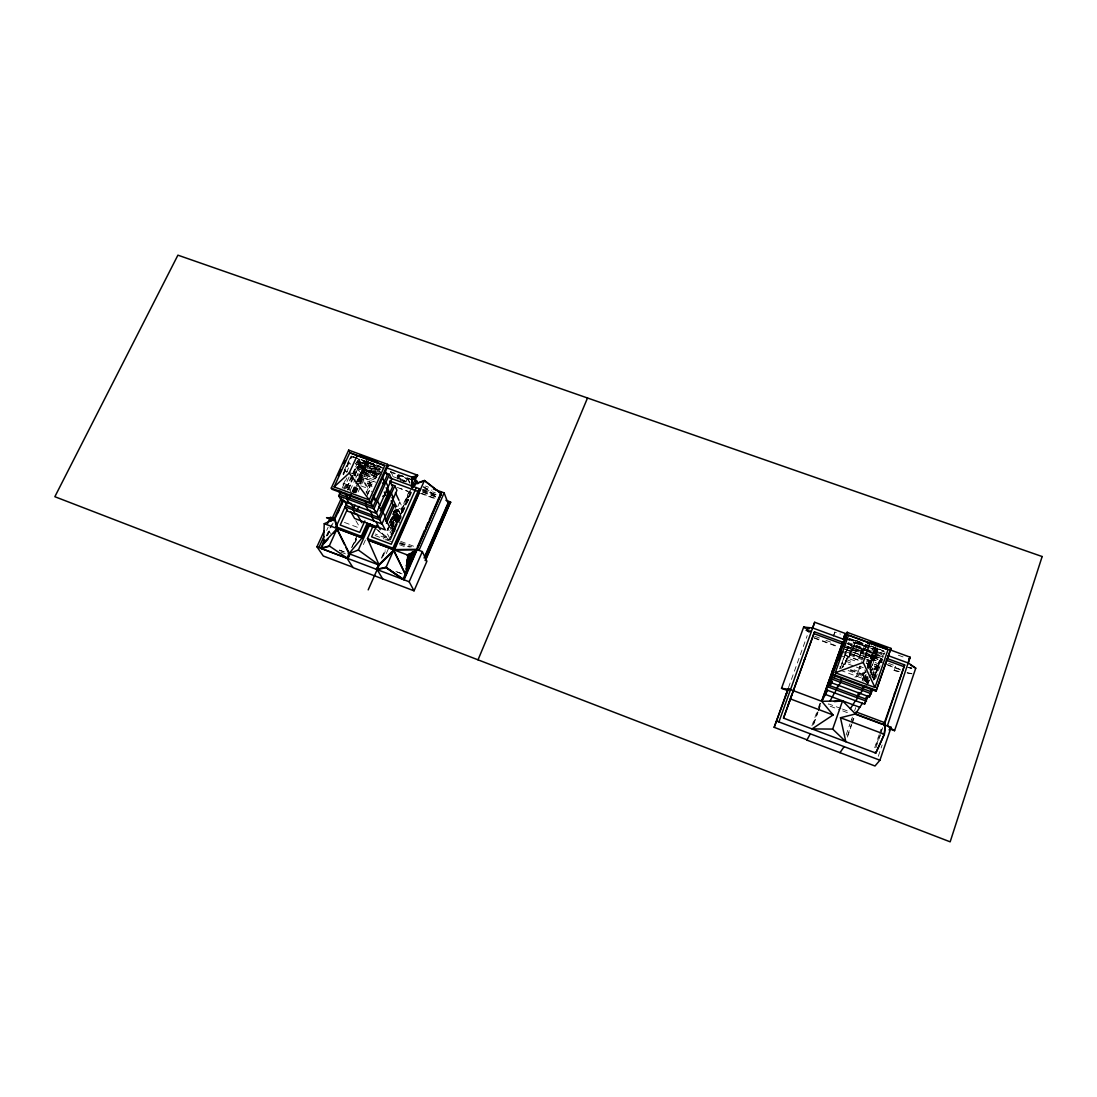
<?xml version="1.0" encoding="UTF-8"?>
<svg xmlns="http://www.w3.org/2000/svg" width="1097" height="1097" viewBox="0 0 1097 1097"><rect width="100%" height="100%" fill="white"/><g stroke="black" fill="none" stroke-linecap="round" stroke-linejoin="round"><path stroke-width="0.75" stroke-dasharray="5 3.75" d="M865.794 647.436L865.794 647.011A6.623 1.645 19.6 0 0 860.377 643.72A6.623 1.645 19.6 0 0 853.781 642.609L850.148 649.273L850.765 647.888M880.932 734.085L881.659 727.393L879.657 733.249M867.425 667.374L877.079 651.591L877.97 647.751M833.789 635.314L834.817 632.078L840.384 634.121M878.299 756.286L882.125 745.014M879.163 734.702L874.666 747.893L880.233 735.621M875.886 747.729L882.728 727.654M899.156 671.57L893.945 670.486L895.275 666.578M894.192 670.678L895.522 666.77M872.499 678.056L876.983 665.097M873.377 678.686L880.809 658.474L873.582 679.386M873.267 679.715L879.986 660.298M873.733 680.263L880.918 658.803L845.143 645.667M874.227 679.701L882.084 656.925L847.556 644.254M875.612 678.81L882.358 659.256M863.449 673.297L862.886 674.916L863.778 673.435L852.712 669.348M850.285 670.267L863.202 675.08L864.34 671.803L859.938 679.139M862.379 679.811L865.108 671.967M867.288 665.687L868.92 660.984L876.242 648.78L871.484 647.024M862.146 680.908L865.464 671.378M867.288 666.647L871.429 654.744L883.003 658.995M873.596 648.162L873.925 647.203L868.893 656.157L869.222 655.224L871.635 656.116L876.393 648.108M871.32 657.048L871.635 656.116M863.696 679.701L865.355 674.929M868.111 666.99L871.978 655.869L870.977 655.499L871.429 654.744M867.604 669.211L869.935 662.506M863.641 681.168L865.725 675.162M873.061 654.045L868.289 667.017L870.963 668.004M866.123 674.463L863.97 680.634L866.671 681.635L868.33 678.961M868.262 668.292L873.404 653.469M870.689 662.657L871.868 659.283M872.252 659.366L872.842 657.665M846.089 735.059L849.983 723.842M852.396 717.164L851.299 720.331L853.74 716.588M854.59 710.815L855.701 707.647M865.026 680.784L866.657 676.081M869.373 668.238L876.229 648.053M871.375 662.986L873.733 656.171M863.627 656.157L872.814 659.53L877.518 648.341M875.584 653.647L875.255 654.635L883.085 657.501M866.123 681.319L867.727 676.698M847.624 735.319L851.354 724.555M851.889 723.019L854.014 716.876M869.51 679.989L868.029 682.361L866.315 681.717L868.125 676.739M875.104 656.088L869.866 671.186L869.03 670.87M847.433 737.088L851.711 724.747M852.246 723.211L854.385 717.027M866.26 682.608L868.084 677.356L865.327 681.786M871.896 672.776L870.127 672.132L877.723 649.52M866.369 682.978L867.988 678.33M866.548 686.201L868.728 679.921M870.908 673.64L873.075 667.36L876.64 668.676M867.727 683.568L868.797 680.483M868.125 683.637L869.208 680.538M872.142 675.862L874.858 668.018M872.019 677.48L875.845 666.441M849.887 655.074L853.397 645.461L862.338 648.738L859.294 657.446L864.121 646.846A4.841 1.193 19.6 0 0 860.158 644.117A4.841 1.193 19.6 0 0 855.043 643.528L850.34 654.155M862.571 653.126L865.574 648.066M856.14 677.096L860.034 665.92M850.518 669.609L863.106 674.271L861.433 678.015L841.056 670.473M853.397 642.897L853.562 643.24A6.623 1.632 19.6 0 1 859.335 644.076A6.623 1.632 19.6 0 1 865.149 647.065M851.683 649.973L849.407 654.827L851.08 651.673M850.861 651.508L851.464 649.808M840.672 667.223L847.995 646.421L839.822 668.827L840.672 667.223L838.848 666.537M842.647 666.702L842.414 667.346L843.223 665.838L842.647 667.47L847.364 658.077L857.868 661.944M847.364 658.077L845.101 662.876L854.714 666.428M841.989 663.603L844.772 664.631L845.938 661.313M811.945 725.775L817.183 711.13M818.869 706.358L819.98 703.218M813.467 724.143L817.786 711.926M818.321 710.403L821.022 702.766L818.307 707.935M813.659 724.322L817.992 712.063M818.527 710.527L821.242 702.862M833.254 636.452L834.817 632.078M808.503 631.735L806.295 630.364L806.693 629.267L808.9 630.652M788.455 687.696L807.214 635.588M875.749 646.421L873.034 652.976L875.612 647.641L871.004 645.955M873.157 657.117L873.281 658.186M877.175 648.217L874.24 653.771M872.814 659.53L877.394 648.862M422.825 490.88L434.823 495.296L436.112 492.361M393.137 531.058L391.862 528.589L392.383 527.41L395.414 528.535M396.195 518.826L395.674 520.005L398.691 521.13M409.304 490.894L401.187 509.173L402.229 511.325L401.324 510.996L411.649 487.74M401.557 509.927L409.825 491.305M393.892 527.972L394.495 526.642L392.987 526.08L395.085 521.336L396.593 521.898L397.183 520.568M392.945 530.674L391.163 534.664L387.776 528.192M396.374 523.886C392.369 509.666 388.928 528.055 394.961 530.057L393.466 529.494L399.02 516.975L395.002 508.761L398.046 509.899M392.575 532.429L398.06 520.074M381.701 557.454L385.006 549.967M410.731 491.867L389.654 539.505L392.301 533.553M381.687 558.318L385.225 549.926M410.607 492.704L389.86 539.45M394.797 510.914L399.047 519.594L397.882 520.965L398.773 521.294M383.168 556.124L385.815 550.145M385.047 539.847L390.463 539.669L402.942 511.531M408.441 499.149L403.6 510.064L399.719 501.864L397.731 506.348M395.496 528.699L390.546 539.834L375.393 534.02M411.636 492.196L399.294 520.115L392.246 517.359M386.267 553.642L388.242 549.172M402.558 482.886L403.641 480.459L410.059 482.817M405.863 482.077L407.083 479.32A4.484 1.097 24 0 0 404.491 477.332M389.462 522.529L395.469 509.008M389.531 522.679L395.551 509.159M409.483 483.105L408.18 479.293A6.129 1.508 24 0 0 405.04 477.14M387.022 530.4L388.365 527.383M389.12 526.025L386.432 532.059L390.669 540.053M399.802 502.015L397.141 507.993L401.063 516.125L400.172 515.796L402.791 509.899M396.278 510.777L396.922 509.296L397.978 511.463L394.989 510.352M389.147 527.52L397.141 509.557M398.581 519.937L396.017 514.712L396.236 512.697A6.925 1.55 23.8 0 0 394.138 511.147M400.46 519.361L397.32 512.93L398.636 509.995M363.381 544.565L365.452 539.957M398.43 479.046L397.416 475.358A6.129 1.508 24 0 1 400.72 475.385M397.196 476.345L397.416 475.358M397.704 478.772L398.924 476.016M397.731 479.087L398.951 476.345A4.484 1.097 24 0 1 403.449 476.825M351.643 547.718L356.333 537.311M352.055 547.129L356.223 537.873M354.249 543.481L356.264 539.025M355.318 542.275L356.648 539.299M360.913 485.861L367.097 488.151L368.469 485.121L373.378 486.917M369.154 483.599L369.84 482.09M366.124 492.978L368.167 488.48M369.593 487.287L370.279 485.779L368.03 481.405L367.344 482.927L372.253 492.43M367.248 495.09L369.264 490.606M367.33 495.241L369.346 490.757L355.222 463.592L379.151 472.368M353.906 492.498L358.143 483.146M358.856 481.583L368.057 461.33L379.617 470.215M354.55 492.142L356.648 487.507M359.459 481.336L364.437 470.38L357.622 486.478M354.825 492.649L356.923 488.014M355.414 491.566L356.799 488.522M359.555 482.433L364.396 471.779L377.08 476.441M368.866 462.961L362.805 465.471L361.475 468.364L367.536 465.882L368.866 462.961L380.673 472.025M355.593 492.827L357.663 488.247M359.747 483.667L362.504 477.593M355.894 492.923L359.35 485.327M360.035 483.804L362.792 477.73L360.419 473.15L376.065 478.909M362.243 470.133L364.492 474.521L363.806 476.071L361.544 471.683M360.474 484.147L365.287 473.52L364.396 471.779M358.143 491.936L363.656 479.8L374.269 483.695M326.714 530.386L328.126 527.259M345.637 488.878L351.904 475.138M352.603 473.602L358.184 461.384L379.768 469.297M346.707 487.987L352.37 475.55M346.954 487.946L352.603 475.563M353.316 474.014L356.84 466.28L379.013 474.411M326.262 536.008L331.5 524.873M347.283 489.893L352.891 477.593M353.591 476.057L359.391 463.674M326.933 535.61L331.719 525.093M347.859 490.044L353.495 477.661M354.564 475.248L359.61 464.182M327.304 535.61L330.485 528.631M331.116 527.232L333.022 523.05M348.284 489.564L351.794 481.857M354.592 475.687L359.967 463.894L364.245 462.098M327.413 535.775L330.595 528.795M348.38 489.742L351.89 482.036M354.701 475.879L359.61 465.087M360.09 466.458L359.789 467.775L360.255 466.774M350.217 490.249L355.113 479.512M355.812 477.977L360.707 467.226L359.281 464.895M381.55 474.85L361.201 467.377L362.38 464.771M352.068 491.525L355.071 484.997M355.785 483.448L362.819 467.966M352.219 492.142L354.88 486.259M357.499 480.5L366.659 460.37M352.658 491.442L355.455 485.272M356.168 483.722L362.545 469.681L377.245 475.083M352.932 491.95L355.044 487.315M357.841 481.158L362.819 470.202M357.403 483.626L353.193 492.882L356.086 486.862M358.102 482.077L363.724 469.722L376.573 474.439M367.042 462.769L358.513 481.35L352.384 469.804M344.197 470.709L350.409 457.161M342.991 474.014L351.246 455.954M343.142 474.302L351.41 456.256M343.512 474.782L351.726 456.859L354.29 457.792M346.46 472.464L350.45 463.729L348.846 463.14M345.075 480.596L343.087 484.943L341.798 482.653L346.638 484.449L351.643 493.458M342.072 488.316L346.844 477.867M349.093 477.003L343.841 488.535L341.647 484.655M344.472 489.207L346.638 484.449M357.444 460.781L358.65 463.153L377.958 470.229L376.82 467.884L357.444 460.781L355.291 465.498L367.097 488.151M841.55 668.43L855.866 641.512L853.452 648.423L844.772 664.631M851.368 651.44L853.987 646.517A4.841 1.193 19.6 0 1 859.116 647.12A4.841 1.193 19.6 0 1 863.078 649.849L860.322 654.731M860.939 652.537L864.121 646.846M858.389 670.637L863.188 662.41M876.366 651.248L874.09 651.207M877.737 649.685L868.001 665.701L874.995 668.279L854.824 677.123M863.202 675.08L865.245 671.693M867.782 667.483L872.554 659.571M876.092 654.443L871.553 661.957L864.107 659.215M868.358 667.963L875.324 656.459M870.127 667.689L870.757 666.661L869.66 669.842L870.497 670.157M864.601 681.086L868.262 675.162M870.127 672.132L874.967 664.302M866.315 681.717L867.22 680.263L865.506 679.619M876.764 664.974L870.936 674.298L872.691 674.943M869.167 677.631L884.305 653.387M871.745 676.451L881.906 660.298M874.446 675.587L876.434 672.475L871.128 670.514M365.342 461.179L359.185 463.757L379.836 471.326M368.057 461.33L359.514 464.909L382.277 473.26M361.928 465.786L362.805 465.471M361.201 467.377L379.96 473.63M394.605 528.37L394.07 529.549L394.961 529.878M907.397 667.195L911.991 668.004M908.933 667.73L911.634 668.196M893.945 670.486L898.909 671.364M907.15 672.708L911.744 673.531M907.15 672.982L912.553 673.928M898.347 655.211L903.997 657.281M855.66 640.333L861.789 642.581L855.399 640.319M368.043 461.864L381.921 466.938M871.279 646.119L880.809 649.616M352.795 456.517L380.522 466.678M850.532 638.783L863.216 643.432M871.155 646.339L883.853 650.987M352.946 456.818L383.744 468.09M849.462 638.783L883.716 651.193M848.982 638.783L869.866 646.448M384.019 468.68L358.157 459.218L371.91 486.122M848.612 638.852L885.046 652.194M390.505 471.683L410.497 479.005M847.501 639.098L873.089 649.013L847.337 639.578M390.313 472.108L413.391 480.568M884.936 654.073L855.262 643.24L854.357 644.94L865.245 648.944M425.417 486.026L428.612 487.205M877.079 651.591L883.4 653.908M379.987 469.763L358.431 461.864L357.965 462.865L359.418 464.607M876.38 652.345L882.646 654.635M355.935 462.043L379.877 470.819M848.104 642.527L882.907 655.293M866.795 649.506L876.119 652.934M423.181 487.233L431.834 490.249M392.808 476.537L398.76 478.717M847.213 643.24L864.559 649.602M866.136 650.178L883.538 656.555M402.448 480.321L405.492 481.446M847.309 643.541L868.207 651.207M869.825 651.796L874.583 653.551M399.623 479.622L404.354 481.364M424.333 488.837L435.523 492.951M807.502 629.363L811.588 630.857M846.747 643.678L882.441 656.774M909.111 667.62L911.634 668.553M423.415 489.564L436.976 495.2L422.798 489.989M811.19 631.954L804.375 629.459L809.38 632.571M806.295 630.364L811.122 632.133M360.707 467.226L377.985 473.575M422.002 489.728L437.922 495.583M844.745 645.447L863.558 652.345M865.122 652.921L882.646 659.146M378.835 474.425L356.607 466.266L353.783 472.45L360.131 474.782M361.475 468.364L377.875 474.384M363.806 469.886L376.655 474.603M846.006 647.148L866.767 654.772M868.358 655.362L873.665 657.309M422.564 491.73L436.565 496.872M843.826 646.49L862.557 653.373M865.19 654.347L881.014 660.161M357.718 468.392L377.505 475.604M422.77 492.238L436.757 497.38M814.769 636.274L819.555 638.029M825.931 640.374L830.717 642.129M843.634 646.873L863.668 654.306M864.971 654.717L882.358 661.107M888.625 663.411L894.891 665.714M376.477 476.784L361.777 471.381L376.737 477.305M421.797 493.444L435.674 498.545M814.262 637.727L838.231 646.544M845.568 649.232L860.281 654.648M863.339 655.773L884.922 663.699M886.458 664.275L903.503 670.528M843.223 648.656L862.064 655.581M420.466 493.389L435.879 499.053M814.097 638.111L838.039 646.915M845.856 649.794L880.041 662.355M887.775 665.207L903.242 670.898M365.287 473.52L376.353 477.593M364.492 474.521L375.544 478.594M849.997 653.14L865.204 658.735M866.712 659.297L871.279 660.97M845.307 651.549L865.41 658.954M866.959 659.516L879.328 664.069M397.361 487.452L408.111 491.415L400.076 488.453M841.276 650.823L862.503 658.625M361.283 475.248L376.422 480.705M841.838 652.153L878.56 665.632M344.719 470.778L347.667 471.861M349.134 472.409L375.736 482.214M844.909 655.019L861.68 661.203M866.287 662.89L880.068 667.977M362.792 477.73L373.652 481.72M845.389 655.499L859.76 660.792M866.15 663.15L877.326 667.264M840.151 655.444L847.103 657.994L846.514 659.654L854.275 662.506M407.494 497.106L408.386 497.435L407.741 495.995M367.344 482.927L373.57 485.217M408.838 499.807L406.438 498.916L407.097 500.355L406.192 500.026M845.691 661.217L852.095 663.589M859.376 666.277L863.298 667.716M856.318 667.017L865.931 670.555M368.523 492.553L366.083 491.648L368.098 495.474M848.118 670.528L862.228 675.738M403.682 510.228L397.58 507.829L401.749 516.468M402.695 512.326L401.324 510.996M392.849 511.271L397.32 512.93M400.981 515.96L397.978 514.836L396.785 517.496L399.089 518.223L396.661 513.259M393.837 514.959A7.021 1.769 -69.4 0 1 395.03 514.287L397.471 515.384L398.897 518.291L398.307 519.608L396.634 516.495A5.512 1.385 -69.4 0 0 393.905 520.033A5.512 1.385 -69.4 0 0 392.411 525.998L395.043 531.455L391.272 529.92L390.079 532.593L393.192 533.896M399.02 516.975L402.023 518.099M394.509 515.713L397.8 517.085L394.509 515.713A5.512 1.399 -69.4 0 0 392.068 518.607A5.512 1.399 -69.4 0 0 390.299 524.325M394.042 516.961L397.073 518.099M394.262 517.167L397.292 518.291A4.169 1.042 -69.4 0 0 395.016 520.773A4.169 1.042 -69.4 0 0 393.988 525.737L390.957 524.599A4.169 1.056 -69.4 0 1 391.986 519.635A4.169 1.056 -69.4 0 1 394.262 517.167L397.649 524.009L396.14 523.447M399.939 520.417L395.249 518.689L392.685 513.533M391.766 517.633L397.909 519.923L398.91 516.468L397.21 515.837L395.935 518.73L393.494 513.821M397.251 520.952L399.349 521.733M396.73 522.131L398.238 522.679L395.784 517.729A4.169 1.056 -69.4 0 0 393.494 520.197A4.169 1.056 -69.4 0 0 392.465 525.161M391.56 523.296L393.083 523.859L396.47 530.619M390.409 525.765L393.316 526.341A5.512 1.385 -69.4 0 1 394.81 520.362A5.512 1.385 -69.4 0 1 397.539 516.838M394.056 528.178L395.551 528.74M389.805 527.067L391.931 527.863L394.454 532.785L392.356 532.004M391.862 528.589L394.879 529.714M400.679 541.383L415.818 547.046M400.487 542.645L411.718 546.855M344.458 522.433L358.76 527.794M399.555 543.084L410.251 547.225M840.933 708.497L828.496 703.849L827.714 705.275L836.997 708.758M842.482 709.087L848.708 711.418L847.83 712.817L838.547 709.334M399.761 543.468L408.852 546.868M375.037 535.528L384.032 538.901M391.547 541.726L385.527 539.463L380.302 529.755M399.569 544.729L405.986 547.142M878.162 737.623L879.191 738.007M339.412 550.05L345.788 552.463M395.921 571.441L401.996 573.745M339.508 550.214L349.079 553.834M397.525 572.168L402.078 573.896M340.701 552.052L345.473 553.862M806.021 629.143L811.012 632.256M375.736 528.548L390.463 539.669M367.536 465.882L378.054 473.931M372.363 463.03L380.426 469.228M372.377 463.277L380.083 469.201M423.511 486.437L434.823 495.296M377.766 530.537L390.299 540.711M395.194 519.087L393.727 520.65L393.083 523.859M395.03 514.287L399.733 523.242M397.471 515.384L397.155 515.083A7.021 1.769 -69.4 0 0 393.672 519.58A7.021 1.769 -69.4 0 0 391.766 527.191L391.931 527.863M396.017 514.712L395.578 514.15A6.925 1.55 23.8 0 0 393.48 512.614M408.303 480.417L407.919 479.869A6.129 1.495 24 0 0 401.872 476.427A6.129 1.495 24 0 0 397.155 475.933M329.21 531.414L330.54 533.485M355.867 520.622L359.446 526.807M390.066 527.863L394.18 535.802M358.184 461.384L363.93 472.601M390.957 524.599L393.466 529.494M358.733 458.601L363.34 467.651M394.783 515.96L397.443 521.349M376.957 477.209L374.68 472.615L377.533 466.307L380.741 472.958M390.793 471.449L392.726 475.604M397.457 475.769L398.691 478.484M408.084 499.533L408.742 500.959M398.951 476.345L400.789 480.39M408.564 479.842L409.743 482.529M853.164 648.875A4.841 1.179 19.6 0 1 858.279 649.493A4.841 1.179 19.6 0 1 862.242 652.208M402.133 475.851A6.129 1.508 24 0 1 403.614 476.441M395.345 510.366A6.006 1.358 23.8 0 1 396.113 511.01L395.455 512.464A6.006 1.344 23.8 0 0 393.645 511.12M389.888 523.845A7.021 1.769 -69.4 0 1 390.285 522.199M390.861 520.472A7.021 1.769 -69.4 0 1 391.547 518.771M392.301 517.222A7.021 1.769 -69.4 0 1 393.083 515.919M397.95 478.566A4.484 1.097 23.9 0 1 399.198 478.58M400.117 478.799A4.484 1.097 23.9 0 1 404.999 481.158M861.625 651.001L859.5 657.076L850.545 653.771L852.671 647.71L861.625 651.001"/><path stroke-width="1.5" d="M334.462 519.073L337.149 528.548L323.505 543.125L324.259 523.694L335.038 519.032M411.402 486.862L412.129 477.181L417.655 475.234L417.121 476.455L412.225 477.963L413.884 477.373L415.091 480.212M412.527 478.073L411.91 486.204L413.007 484.531L411.841 480.993M377.245 569.466L386.213 567.711L403.052 579.435L406.137 571.688L406.055 572.579M406.37 569.22L407.289 559.388M417.148 549.679L407.837 555.123L405.959 575.239L394.426 552.257M412.266 551.914L414.817 551.873L415.544 550.214L416.874 550.324L408.029 555.493L406.247 574.595L405.328 574.238M875.804 753.063L884.209 734.496L885.32 725.131L884.401 734.25L875.804 753.063L783.505 718.124L814.509 631.858L843.936 642.65M884.031 725.679L885.073 725.844M847.049 634.985L847.556 632.393L845.609 637.906L844.361 637.453L843.483 639.236M889.626 649.685L910.044 657.158L907.85 663.877M843.895 638.66L844.786 634.916L844.731 635.712M787.646 690.589L781.53 688.299L803.662 627.073L812.712 627.991L843.689 639.345L845.458 633.531L814.673 622.273L812.424 628.512M783.505 718.124L814.509 631.858M810.299 733.824L806.885 740.105L874.995 765.994L879.931 760.221L891.107 727.311L855.454 713.941L842.565 700.86L821.79 701.326L788.373 688.806L785.452 695.978M890.092 729.011L894.576 730.698L915.748 668.183L908.7 663.178L888.145 655.649M887.212 658.529L904.682 664.947L884.031 723.828L885.073 722.47M884.1 725.007L884.881 722.717L856.071 711.939L855.29 714.202L882.495 724.404M874.775 752.665L876.05 752.35M884.292 724.76L904.682 664.947M814.673 622.273L778.911 721.922M826.068 689.739L840.672 649.849L826.068 689.739L864.587 704.109L867.494 695.69M864.587 704.109L868.454 695.567M844.087 642.362L829.99 682.211L869.373 696.869L871.841 689.711M869.373 696.869L872.883 689.478M874.981 687.476L888.022 649.671L848.543 635.218L835.297 672.763L874.981 687.476L863.188 662.41L869.894 643.171L848.543 635.218M847.076 632.325L831.924 674.847L875.968 691.206L890.97 648.382L847.076 632.325L846.637 633.216M875.968 691.206L890.97 648.382M857.319 696.458L858.718 692.426M862.324 689.053L863.284 686.297M877.861 644.967L878.327 643.637M863.888 685.94L862.928 688.71L864.738 685.803M867.754 643.802L868.234 642.431M840.755 681.045L841.728 678.303M855.454 713.941L840.48 717.74L845.828 741.723L832.692 729.08L842.565 700.86L834.406 701.586M827.056 689.752L825.397 694.442L859.801 707.291M828.153 686.64L829.812 681.964M834.776 667.922L836.421 663.246M829.99 682.211L833.295 674.326M838.286 660.202L841.056 652.358M867.453 695.567L865.314 698.858L829.99 685.707L831.416 681.662M871.58 689.245L870.182 691.398L834.049 677.973L835.009 675.231M837.985 685.625L834.79 692.989M843.182 639.441L844.786 634.916M821.598 701.175L842.688 642.198L821.79 701.326L833.103 714.97L812.027 728.929L832.692 729.08M843.346 639.496L845.458 633.531L844.265 636.726M843.689 639.345L844.361 637.453M807.035 739.817L774.167 727.325L787.879 689.286M774.167 727.325L788.373 688.806M788.386 704.288L791.65 695.196M804.883 628.046L809.353 628.019M842.578 646.709L844.375 642.239M844.621 641.471L846.445 636.959M478.018 659.832L587.512 398.005M804.17 660.339L804.855 658.721M424.086 558.003L448.029 503.084M424.978 556.892L447.562 505.1M425.197 560.238L450.552 502.015L445.889 500.301M425.417 560.69L450.552 502.015M324.259 523.694L362.079 537.914L361.311 536.296L367.084 523.434L367.989 525.038L362.079 537.914L348.969 553.67L346.954 558.154L353.042 567.643L414.035 590.817L426.911 561.253L422.331 551.613L416.243 549.336L394.221 549.597L378.588 564.873M406.288 569.069L414.213 551.654M406.713 571.084L412.609 557.619M413.926 554.629L415.955 549.981M417.23 547.403L424.566 530.331M425.979 527.424L427.926 522.652M429.352 519.745L441.405 491.895M403.723 579.504L441.296 493.719L424.457 480.459L414.515 483.9L412.678 488.028M440.843 494.747L404.107 579.778L386.103 567.231L376.436 569.288L378.808 564.832M418.972 550.365L444.12 492.882L433.411 488.96M414.035 590.817L409.167 581.753L422.331 551.613M406.178 565.791L411.581 553.45M407.385 563.735L412.006 553.176M407.44 564.023L411.553 554.643M386.103 567.231L424.457 480.459M386.213 567.711L403.12 579.271M419.397 492.649L394.399 550.063M414.776 479.759L416.257 476.427L417.121 476.455M411.855 487.123L416.668 476.29M376.641 569.247L378.931 564.53M368.194 589.871L379.178 565.106L393.713 550.749M415.818 482.515L416.599 480.76L414.94 480.157M412.253 484.257L414.735 485.313L414.515 483.9M416.339 487.617L391.272 544.222L371.609 536.844L376.724 525.394M405.643 575.116L392.891 548.157L419.219 488.672L389.586 477.798M385.596 521.212L392.987 504.634L391.135 500.849M386.459 523.296L394.522 505.21L392.987 504.634M346.008 547.622L348.969 553.67L379.178 565.106L367.454 538.6L373.227 525.724L367.084 523.434M380.248 510.9L387.803 494.034L386.692 491.744L391.41 493.485L393.535 497.915M344.362 500.671L347.365 505.882L378.78 517.592L392.575 486.766L390.025 481.377M381.811 511.49L388.681 496.146M394.838 485.82L396.936 490.304L381.907 523.955L379.672 519.731L394.838 485.82L391.711 484.668M349.271 553.299L349.97 554.177L347.941 558.661L320.667 548.308L324.397 540.464M347.543 558.387L349.573 553.903L336.066 526.807L347.187 502.248M364.848 520.965L359.72 532.374L340.207 525.052L347.118 509.831M338.754 490.962L340.975 494.802L373.035 506.718L387.159 475.303L385.266 471.326M389.462 474.329L391.67 479.06L376.298 513.355L373.94 508.885L389.462 474.329L386.267 473.164M349.97 554.177L348.969 553.67L358.349 549.995L369.936 524.174L374.104 527.314L373.227 525.724M356.772 510.996L358.842 506.416M369.25 499.93L384.759 465.539L349.765 452.746L334.105 486.903L369.25 499.93L349.216 473.054L357.197 455.584L384.759 465.539M370.183 501.795L370.951 503.729L370.347 502.604L387.584 464.346L348.681 450.127L331.267 488.096L331.925 489.248L370.951 503.729L388.132 465.539L387.584 464.346M355.03 505.141L352.932 509.762L355.387 514.054M318.898 547.526L323.862 536.611M330.979 521.034L341.455 498.052M333.269 520.636L343.073 499.121M323.505 543.125L324.877 540.122M322.792 545.511L321.435 548.486L329.484 546.237M335.627 517.318L342.662 501.905M337.849 512.861L339.247 509.79M341.359 505.155L342.758 502.069M349.367 498.449L351.081 494.706M366.659 460.37L367.221 459.122M320.667 548.308L329.265 545.908L337.149 528.548M376.298 513.355L341.318 500.342L338.658 495.775L340.701 491.305M352.754 567.204L323.3 556.014L316.951 546.786L324.068 531.209M327.619 523.42L330.458 517.194L334.928 518.867M908.81 659.859L910.044 657.158L887.363 725.899L894.576 730.698M338.191 475.591L340.975 469.53M343.745 463.469L345.144 460.438M838.862 654.895L837.669 655.718M837.738 658.077L836.545 658.886M832.335 670.788L836.202 663.191M831.924 674.847L832.335 674.052L876.476 690.438M821.79 701.326L827.659 690.15M829.99 685.707L832.376 681.168M834.049 677.973L835.612 674.998M829.99 701.134L834.598 692.742M837.025 688.326L838.89 684.939M838.903 685.529L840.645 682.375M850.367 708.772L855.509 700.544M858.224 696.225L860.295 692.906M855.797 700.832L857.635 697.911M860.391 693.523L862.324 690.438M855.29 714.202L862.503 703.15M839.973 752.679L844.128 746.646M894.288 693.757L895.371 692.262M889.05 729.889L891.107 727.311M323.464 544.016L328.017 539.162M333.694 533.101L337.108 529.467L344.527 544.592M334.105 486.903L349.216 473.054M368.414 525.312L369.936 524.174L373.556 527.122L372.678 525.518M407.604 556.11L415.228 551.64M409.921 553.505L407.11 555.151L408.029 555.493M369.936 524.174L367.838 525.093L373.83 527.342M382.757 496.297L385.746 495.035L384.279 492.073M835.297 672.763L863.188 662.41M423.031 481.377L415.105 484.12L414.735 485.313M387.2 466.074L390.107 465.155L417.655 475.234M415.544 550.214L416.558 550.2M332.391 517.907L326.563 517.674L330.677 519.224M781.53 688.299L790.539 689.615M869.894 643.171L888.022 649.671M360.186 455.31L377.258 461.563M870.099 641.786L887.308 648.08M909.578 658.543L909.413 659.256M412.499 476.866L414.186 477.483M387.392 468.117L412.129 477.181M415.338 479.279L416.805 482.461M413.542 479.307L414.927 479.814M424.621 480.843L441.296 493.719M803.662 627.073L805.061 627.58M915.748 668.183L910.579 664.988M411.594 483.681L412.979 484.188M440.24 494.528L441.213 495.035M813.782 633.572L841.852 643.884M886.17 660.147L903.571 666.537M447.631 501.37L450.744 502.508M389.75 481.089L417.984 491.47M382.414 482.982L384.005 483.571M386.089 487.877L387.68 488.453L389.833 492.91M387.803 494.034L389.366 494.61L386.816 489.358M374.269 499.807L375.873 500.397L373.241 495.323M331.267 488.096L370.347 502.604M338.658 495.775L373.94 508.885M831.636 679.029L871.388 693.811M379.672 519.731L345.102 506.841L347.612 511.161L381.907 523.955M827.632 686.736L866.493 701.216M415.736 550.104L416.641 550.447M413.281 551.654L414.447 552.093M336.066 526.807L361.311 536.296M367.454 538.6L392.891 548.157M337.053 528.397L362.229 537.859M393.713 549.693L368.345 540.163L407.837 555.123M790.731 699.036L833.103 714.97M840.48 717.74L884.401 734.25M883.167 734.112L884.209 734.496M408.811 560.896L409.73 561.239M378.383 564.928L379.274 565.27M316.951 546.786L409.167 581.753M776.745 721.099L879.931 760.221M349.765 452.746L357.197 455.584M329.265 545.908L347.941 558.661M358.349 549.995L379.178 565.106M417.217 549.83L393.796 549.83L392.287 547.924M377.176 569.617L382.675 578.901M361.078 536.2L362.079 537.914M350.656 511.586L354.619 518.456L385.308 529.92L381.742 523.187M346.652 498.751L349.244 503.29M345.198 493.348L347.365 497.174M350.683 503.029L353.632 508.213M356.854 513.903L361.873 522.748M367.632 523.639L368.523 525.23M365.891 505.895L368.318 510.393M371.787 516.797L374.091 521.048M364.561 500.534L366.604 504.318M369.716 510.105L372.486 515.247M376.23 522.213L380.22 529.604M370.375 501.686L373.035 506.718M375.407 511.188L378.78 517.592M348.681 450.127L349.312 451.333M378.876 506.224L385.335 516.276M384.841 517.757L389.037 525.874M377.478 501L379.809 505.525M394.522 505.21L395.537 507.28M382.442 477.62L384.348 481.556M391.972 497.339L396.387 506.444M385.952 482.145L388.201 486.821M395.414 492.759L399.006 500.342M405.41 573.361L405.931 574.471M419.219 488.672L420.014 490.537M416.599 480.76L417.861 483.736M444.12 492.882L448.22 503.592M335.38 520.444L337.177 526.752M1042.15 556.536L950.167 841.838L54.85 496.708L177.906 255.162L1042.15 556.536"/></g></svg>
